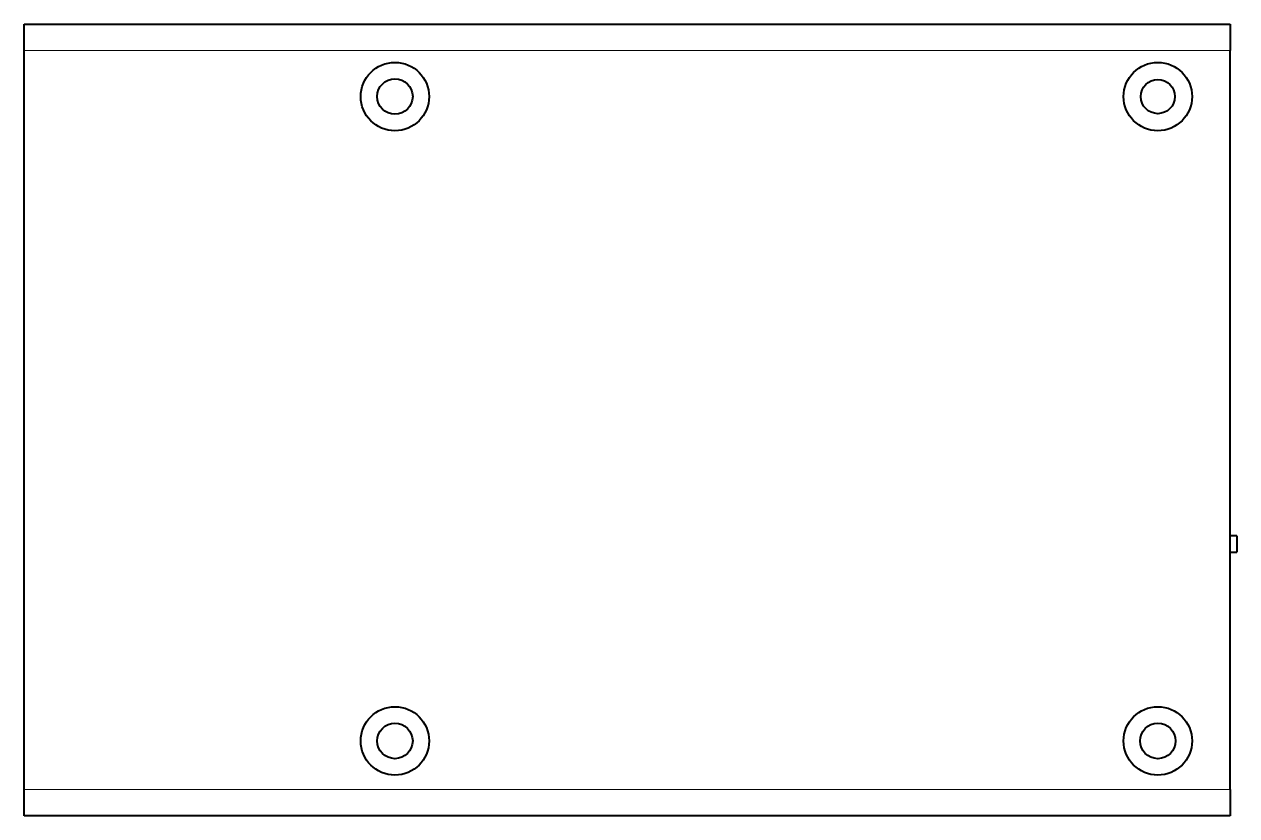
# Model space of a CAD drawing. Header units: millimetres. Extents: x 220.2 to 312.4, y 80.9 to 141.1.
import ezdxf

# ---------------------------------------------------------------- set-up
doc = ezdxf.new("R2010")
doc.units = ezdxf.units.MM
doc.header["$LTSCALE"] = 12.7
doc.layers.add('TANGENT_LINES', color=7, linetype='Continuous', lineweight=15)
doc.layers.add('Visible', color=7, linetype='Continuous', lineweight=40)

msp = doc.modelspace()

# ---------------------------------------------------------------- linework, layer by layer
at = {"layer": 'TANGENT_LINES'}
for p, q in [((311.891, 139.085), (220.211, 139.085)), ((220.211, 82.895), (311.891, 82.895))]:
    msp.add_line(p, q, dxfattribs=at)
at = {"layer": 'Visible'}
for p, q in [((220.211, 141.085), (311.891, 141.085)), ((220.211, 139.085), (220.211, 141.085)), ((311.891, 141.085), (311.891, 139.085)), ((220.211, 82.895), (220.211, 139.085)), ((311.891, 82.895), (311.891, 139.085)), ((312.391, 102.18), (311.891, 102.18)), ((312.391, 102.18), (312.391, 100.93)), ((311.891, 100.93), (312.391, 100.93)), ((220.211, 80.895), (220.211, 82.895)), ((311.891, 82.895), (311.891, 80.895)), ((311.891, 80.895), (220.211, 80.895))]:
    msp.add_line(p, q, dxfattribs=at)
for centre, radius in [((248.391, 135.585), 2.6), ((306.391, 135.585), 2.6), ((248.391, 135.585), 1.35), ((306.391, 135.585), 1.3), ((248.391, 86.585), 2.6), ((306.391, 86.585), 2.6), ((248.391, 86.585), 1.35), ((306.391, 86.585), 1.35)]:
    msp.add_circle(centre, radius, dxfattribs=at)

doc.saveas('drawing.dxf')
